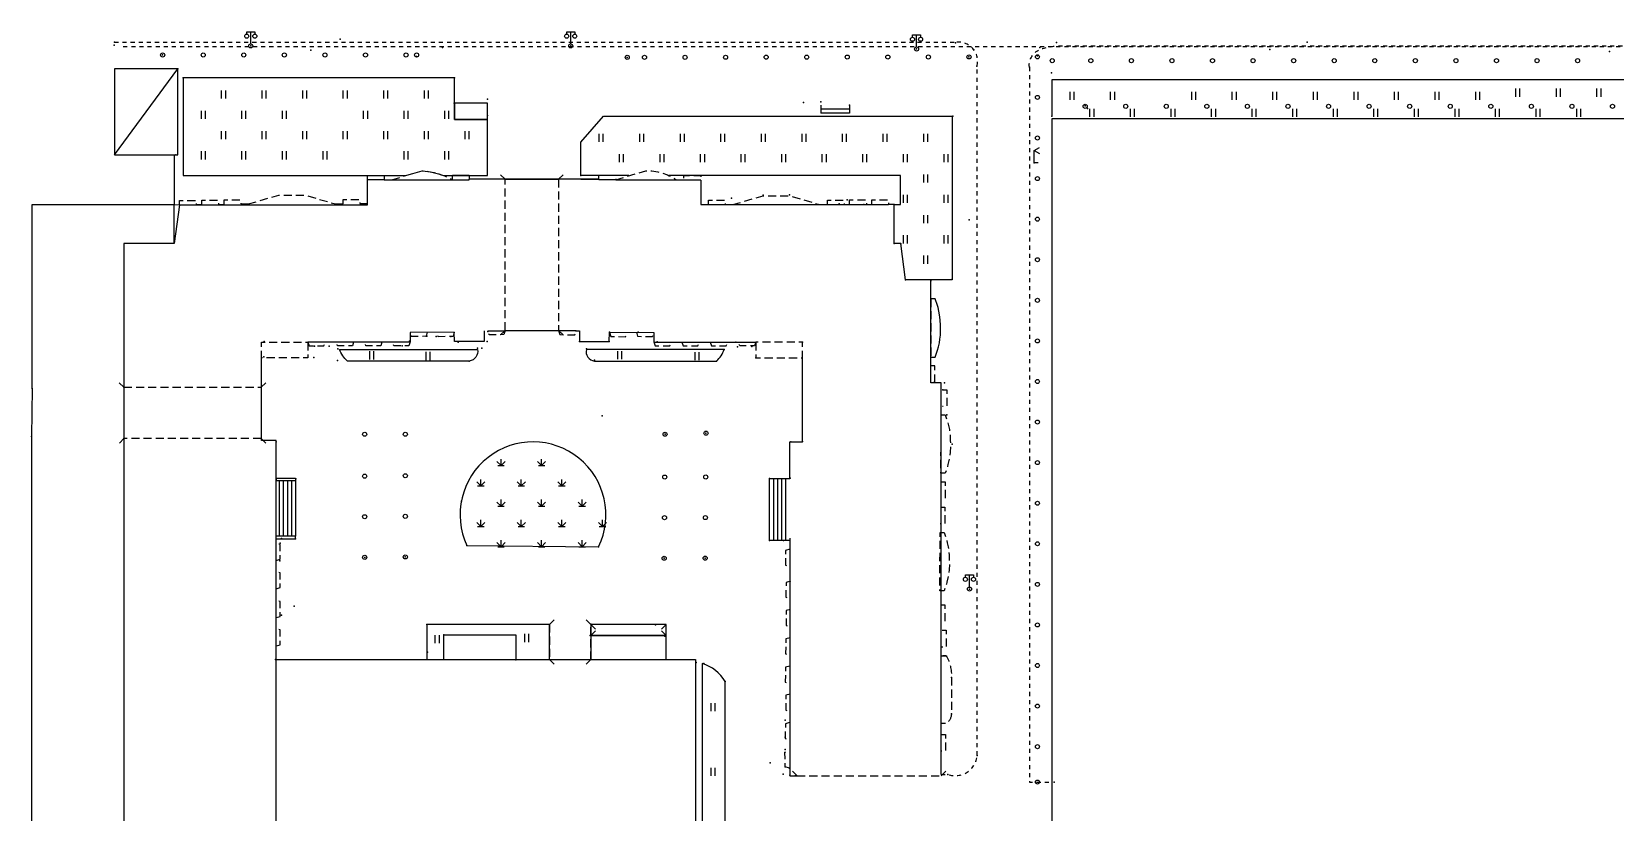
# Model space of a CAD drawing. Extents: x -992 to 2561, y -723 to 1492.
# Drawn here: x 1502.1 to 1697.3, y 922 to 1018.2 of the extents above; entities that cross this region are included whole.
import ezdxf

# ---------------------------------------------------------------- set-up
doc = ezdxf.new("R2010")
doc.units = 0
doc.header["$LTSCALE"] = 0.5
doc.header["$PDSIZE"] = 0.2
doc.linetypes.add('X5', pattern=[3, 2, -1])
doc.linetypes.add('X6', pattern=[2, 1, -1])
doc.layers.get('0').update_dxf_attribs({"linetype": 'CONTINUOUS'})
for name, color, linetype in [('DLDW', 11, 'CONTINUOUS'), ('DLSS', 4, 'CONTINUOUS'), ('JMD', 6, 'CONTINUOUS'), ('ZBTZ', 3, 'CONTINUOUS'), ('ZDH', 1, 'CONTINUOUS')]:
    doc.layers.add(name, color=color, linetype=linetype)
doc.linetypes.add('1161', pattern='A,0,[149,AAA.SHX,S=0.15,R=0,X=0,Y=0],-1.6', length=1.6)
doc.linetypes.add('444', pattern='A,4.5,[145,AAA.SHX,S=1,R=0,X=0,Y=1],4.5,-0.5,[146,AAA.SHX,S=1,R=0,X=0,Y=0],-0.5', length=10)

# ---------------------------------------------------------------- blocks, each defined once
blk = doc.blocks.new('gc052')
for p, q in [((0, 3), (1.3, 3.75)), ((0, 3), (1.3, 2.25)), ((0, 0), (0, 3)), ((1, 0), (0, 0))]:
    blk.add_line(p, q)
blk = doc.blocks.new('gc097')
for p, q in [((-1, 2.9), (-1, 3.5)), ((-1, 3.5), (1, 3.5)), ((0, 0.5), (0, 3.5)), ((1, 3.5), (1, 2.9))]:
    blk.add_line(p, q)
for centre in [(-1, 2.4), (0, 0), (1, 2.4)]:
    blk.add_circle(centre, 0.5)
blk = doc.blocks.new('e')
at = {"layer": 'JMD', "linetype": 'X5', "flags": 128}
blk.add_lwpolyline([(0, 0), (0.52, -0.15), (0.55, -1.98), (0.02, -2.14)], dxfattribs=at)
for points, elevation in [([(-0.03, -5.63), (0.49, -5.48), (0.52, -3.65), (0.01, -3.5)], 0.48), ([(-0.1, -9.13), (0.42, -8.98), (0.45, -7.15), (-0.06, -6.99)], 0.96), ([(-0.04, -12.58), (0.48, -12.43), (0.51, -10.6), (0, -10.45)], -8.37), ([(-0.09, -16.07), (0.43, -15.92), (0.46, -14.09), (-0.05, -13.94)], -7.89), ([(-0.13, -19.56), (0.39, -19.41), (0.41, -17.58), (-0.09, -17.43)], -7.42)]:
    blk.add_lwpolyline(points, dxfattribs=dict(at, elevation=elevation))
blk = doc.blocks.new('gc124')
for p, q in [((-1, 1), (0, 0)), ((-0.8, 0), (0.8, 0)), ((0, 0), (0, 1.6)), ((0, 0), (1, 1))]:
    blk.add_line(p, q)
blk = doc.blocks.new('gc170')
at = {"linetype": 'Continuous'}
blk.add_circle((0, 0), 0.5, dxfattribs=at)
blk = doc.blocks.new('gc121')
for p, q in [((-0.5, -1), (-0.5, 1)), ((0.5, -1), (0.5, 1))]:
    blk.add_line(p, q)
blk = doc.blocks.new('t')
at = {"layer": 'JMD', "linetype": 'X5', "flags": 128}
blk.add_lwpolyline([(0, 0), (0.5, 0), (0.5, -2.06), (-0.05, -2.06)], dxfattribs=at)
for points, elevation in [([(-0.18, -3.12), (0.3, -3.12), (0.59, -3.98), (0.69, -4.4), (0.81, -4.89), (0.86, -5.32), (0.93, -5.85), (0.93, -6.28), (0.94, -7.03), (0.91, -7.71), (0.83, -8.33), (0.64, -9.23), (0.58, -9.47), (0.3, -10.3), (-0.24, -10.3), (-0.18, -3.12)], -0.02), ([(-0.22, -11.36), (0.28, -11.36), (0.28, -13.42), (-0.27, -13.42)], -0.05), ([(-0.26, -14.48), (0.25, -14.48), (0.25, -16.54), (-0.31, -16.54)], -0.07), ([(-0.32, -17.61), (0.16, -17.61), (0.45, -18.46), (0.56, -18.89), (0.67, -19.38), (0.73, -19.81), (0.79, -20.33), (0.8, -20.76), (0.81, -21.52), (0.78, -22.19), (0.7, -22.82), (0.51, -23.72), (0.44, -23.96), (0.16, -24.78), (-0.37, -24.78), (-0.32, -17.61)], -0.1), ([(-0.24, -26.53), (0.27, -26.53), (0.27, -28.59), (-0.29, -28.59)], -8.85)]:
    blk.add_lwpolyline(points, dxfattribs=dict(at, elevation=elevation))

msp = doc.modelspace()

# ---------------------------------------------------------------- linework, layer by layer
at = {"layer": 'DLDW', "linetype": 'Continuous'}
for p, q in [((1599.43, 1009.11, -8.92), (1599.43, 1008.11, -8.92)), ((1599.43, 1009.11, -8.92), (1599.43, 1008.11, -8.92)), ((1602.95, 1008.61, -8.92), (1599.43, 1008.61, -8.92)), ((1602.95, 1008.61, -8.92), (1599.43, 1008.61, -8.92)), ((1602.95, 1008.11, -8.92), (1599.43, 1008.11, -8.92)), ((1602.95, 1008.11, -8.92), (1599.43, 1008.11, -8.92)), ((1602.95, 1009.11, -8.92), (1602.95, 1008.11, -8.92)), ((1602.95, 1009.11, -8.92), (1602.95, 1008.11, -8.92))]:
    msp.add_line(p, q, dxfattribs=at)
at = {"layer": 'DLDW', "linetype": 'Continuous', "elevation": -8.92, "flags": 128}
msp.add_lwpolyline([(1630.22, 828.33), (1746.5, 828.33), (1748.36, 831.28), (1748.36, 1007.42), (1627.89, 1007.42), (1627.89, 831.75), (1630.22, 828.33)], dxfattribs=at)
at = {"layer": 'DLSS', "linetype": 'X6', "flags": 128}
for points, elevation in [([(1512.34, 1016.84), (1616.03, 1016.84)], -8.92), ([(2042.44, 967.04), (2015.87, 967.14), (1799.04, 967.14), (1788.53, 970.11), (1777.17, 975.28), (1771.49, 982.45), (1766.78, 987.25), (1762.69, 993.6), (1760.67, 997.58), (1755.37, 1007.72), (1751.31, 1013.53), (1745.58, 1015), (1741.79, 1016.3), (1512.99, 1016.3)], -0.39), ([(1625.12, 1013.79), (1625.12, 925.69), (1628.01, 925.69)], -8.92)]:
    msp.add_lwpolyline(points, dxfattribs=dict(at, elevation=elevation))
at = {"layer": 'DLSS', "linetype": 'X6', "elevation": -8.92, "flags": 128}
for points in [[(1618.7, 928.98), (1618.7, 1013.9), (1618.65, 1013.9, 0.541598), (1616.03, 1016.84)], [(1625.12, 1013.79), (1625.12, 1013.79, -0.332081), (1626.43, 1015.96, -0.097216), (1628.48, 1016.36)], [(1848.15, 955.71), (1848.15, 963.61), (1848.15, 965.21, 0.34996), (1846.82, 966.88, -0.037285), (1845.54, 967.27), (1798.51, 967.27, -0.163974), (1779.65, 973.63, -0.017542), (1768.51, 982.73, -0.039373), (1764.37, 986.99, -0.12096), (1753.63, 1009.08, 0.268945), (1748.86, 1014.34, -0.01882), (1743.25, 1016.36), (1628.48, 1016.36)], [(1614.25, 926.63), (1615.08, 926.63, 0.490159), (1618.7, 928.98)]]:
    msp.add_lwpolyline(points, format="xyb", dxfattribs=at)
at = {"layer": 'JMD', "linetype": 'Continuous'}
for p, q in [((1512.34, 1002.96, -8.92), (1520.18, 1013.57, -8.92)), ((1512.34, 1002.96, -8.92), (1520.18, 1013.57, -8.92)), ((1560.51, 999.97, -8.92), (1559.94, 1000.53, -8.92)), ((1567.1, 999.97, -8.92), (1567.66, 1000.53, -8.92)), ((1560.51, 981.34, -8.92), (1559.94, 980.78, -8.92)), ((1567.1, 981.34, -8.92), (1567.66, 980.78, -8.92)), ((1513.51, 974.33, -8.92), (1512.94, 974.9, -8.92)), ((1530.43, 974.33, -8.92), (1530.99, 974.9, -8.92)), ((1513.52, 968.02, -8.92), (1512.95, 967.46, -8.92)), ((1530.43, 968.02, -8.92), (1530.99, 967.46, -8.92)), ((1532.27, 963.13, -8.92), (1532.27, 962.83, -8.92)), ((1532.27, 963.13, -8.92), (1534.66, 963.13, -8.92)), ((1532.27, 962.83, -8.92), (1534.66, 962.83, -8.92)), ((1532.66, 962.83, -8.92), (1532.66, 955.98, -8.92)), ((1533.16, 962.83, -8.92), (1533.16, 955.98, -8.92)), ((1533.66, 962.83, -8.92), (1533.66, 955.98, -8.92)), ((1534.16, 962.83, -8.92), (1534.16, 955.98, -8.92)), ((1534.66, 963.13, -8.92), (1534.66, 962.83, -8.92)), ((1534.66, 962.83, -8.92), (1534.66, 955.98, -8.92)), ((1593.11, 955.44, -8.92), (1593.11, 963.08, -8.92)), ((1593.11, 963.08, -8.92), (1595.61, 963.08, -8.92)), ((1593.61, 955.44, -8.92), (1593.61, 963.08, -8.92)), ((1594.11, 955.44, -8.92), (1594.11, 963.08, -8.92)), ((1594.61, 955.44, -8.92), (1594.61, 963.08, -8.92)), ((1595.11, 955.44, -8.92), (1595.11, 963.08, -8.92)), ((1532.27, 955.68, -8.92), (1532.27, 955.98, -8.92)), ((1534.66, 955.98, -8.92), (1532.27, 955.98, -8.92)), ((1532.27, 955.68, -8.92), (1534.66, 955.68, -8.92)), ((1534.66, 955.68, -8.92), (1534.66, 955.98, -8.92)), ((1595.61, 955.44, -8.92), (1593.11, 955.44, -8.92)), ((1565.97, 945.11, -8.92), (1566.53, 945.68, -8.92)), ((1571.06, 945.11, -8.92), (1570.5, 945.68, -8.92)), ((1571.06, 945.11, -8.92), (1571.63, 944.55, -8.92)), ((1580.34, 945.11, -8.92), (1579.77, 944.55, -8.92)), ((1571.06, 943.76, -8.92), (1571.63, 944.33, -8.92)), ((1580.34, 943.76, -8.92), (1579.77, 944.33, -8.92)), ((1565.97, 940.78, -8.92), (1566.53, 940.22, -8.92)), ((1571.06, 940.78, -8.92), (1570.5, 940.22, -8.92)), ((1596.5, 926.47, -8.92), (1595.93, 927.04, -8.92)), ((1614.25, 926.47, -8.92), (1614.81, 927.04, -8.92))]:
    msp.add_line(p, q, dxfattribs=at)
at = {"layer": 'JMD', "linetype": 'X5'}
for p, q in [((1560.51, 981.34, -8.92), (1560.51, 999.97, -8.92)), ((1567.1, 999.97, -8.92), (1567.1, 981.34, -8.92)), ((1513.51, 974.33, -8.92), (1530.43, 974.33, -8.92)), ((1530.43, 968.02, -8.92), (1513.52, 968.02, -8.92)), ((1565.97, 945.11, -8.92), (1565.97, 940.78, -8.92)), ((1571.06, 940.78, -8.92), (1571.06, 945.11, -8.92)), ((1596.5, 926.47, -8.92), (1614.25, 926.47, -8.92))]:
    msp.add_line(p, q, dxfattribs=at)
at = {"layer": 'JMD', "linetype": 'Continuous', "elevation": -8.92, "flags": 128}
for points in [[(1512.34, 1013.57), (1512.34, 1002.96), (1520.18, 1002.96), (1520.18, 1013.57)], [(1512.34, 1013.57), (1512.34, 1002.96), (1520.18, 1002.96), (1520.18, 1013.57)], [(1554.27, 1009.33), (1554.27, 1007.35), (1558.31, 1007.35), (1558.31, 1009.33)], [(1554.27, 1009.33), (1554.27, 1007.35), (1558.31, 1007.35), (1558.31, 1009.33)], [(1571.06, 943.76), (1580.34, 943.76), (1580.34, 945.11), (1571.06, 945.11)]]:
    msp.add_lwpolyline(points, close=True, dxfattribs=at)
at = {"layer": 'JMD', "linetype": '444', "flags": 128}
for points, elevation in [([(1519.69, 1002.96), (1519.69, 996.84)], -0.28), ([(1519.69, 1002.96), (1519.69, 996.84)], -0.28), ([(1502.21, 974.17), (1502.21, 996.84), (1519.69, 996.84)], -0.3), ([(1502.21, 974.17), (1502.21, 996.84), (1519.69, 996.84)], -0.3), ([(1502.21, 974.17), (1502.14, 968.27), (1502.14, 826.5), (1539.04, 826.5)], -0.3), ([(1502.21, 974.17), (1502.14, 968.27), (1502.14, 826.5), (1539.04, 826.5)], -0.3)]:
    msp.add_lwpolyline(points, dxfattribs=dict(at, elevation=elevation))
at = {"layer": 'JMD', "linetype": 'Continuous', "flags": 128}
for points, elevation in [([(1542.59, 996.98), (1543.54, 996.98), (1543.54, 1000.41), (1545.6, 1000.41), (1545.6, 999.91), (1546.55, 999.91)], -8.78), ([(1545.6, 999.91), (1543.54, 999.91)], -8.92), ([(1546.55, 999.91), (1554.02, 999.91), (1556.08, 999.91), (1556.08, 999.97)], -8.78), ([(1554.02, 999.91), (1554.02, 1000.41), (1556.08, 1000.41), (1556.08, 999.97)], -17.25), ([(1558.31, 999.97), (1556.08, 999.97)], -25.68), ([(1572.07, 999.97), (1558.31, 999.97)], -17.28), ([(1560.51, 999.97), (1567.1, 999.97)], -8.92), ([(1569.85, 999.97), (1572.07, 999.97)], -25.68), ([(1574.13, 999.91), (1572.07, 999.91), (1572.07, 999.97)], -17.25), ([(1574.13, 999.91), (1581.6, 999.91), (1582.54, 999.91)], -17.25), ([(1582.54, 999.91), (1584.61, 999.91)], -8.92), ([(1584.61, 999.86), (1584.61, 996.84), (1585.56, 996.84)], -17.18), ([(1520.38, 996.81), (1519.69, 992.07), (1513.51, 992.07), (1513.52, 838.27), (1521.44, 838.27), (1524.33, 835.7), (1525.19, 835.7), (1525.19, 835.12), (1523.2, 835.12), (1523.2, 833.86), (1525.19, 833.86), (1525.19, 831.96)], -0.26), ([(1520.38, 996.81), (1519.69, 992.07), (1513.51, 992.07), (1513.52, 838.27), (1521.44, 838.27), (1524.33, 835.7), (1525.19, 835.7), (1525.19, 835.12), (1523.2, 835.12), (1523.2, 833.86), (1525.19, 833.86), (1525.19, 831.96)], -0.26), ([(1519.69, 992.07), (1519.69, 996.84), (1520.38, 996.81)], -0.27), ([(1520.38, 996.81), (1543.54, 996.81), (1543.54, 996.98)], -8.92), ([(1522.44, 996.87), (1523.12, 996.84)], -0.29), ([(1525.18, 996.9), (1525.87, 996.87)], -0.3), ([(1527.92, 996.92), (1528.87, 996.92)], -0.31), ([(1539.58, 996.92), (1540.54, 996.92)], -8.71), ([(1585.56, 996.84), (1587.62, 996.84), (1588.57, 996.84), (1599.28, 996.84), (1600.23, 996.84), (1607.77, 996.84)], -8.78), ([(1587.62, 996.84), (1588.57, 996.84)], -8.78), ([(1599.28, 996.84), (1600.23, 996.84)], -8.78), ([(1614.25, 926.63), (1614.25, 974.88), (1612.99, 974.88), (1612.99, 987.56), (1609.87, 987.56), (1609.28, 992.07), (1608.46, 992.07), (1608.46, 996.84), (1607.77, 996.84)], -8.92), ([(1557.93, 981.3), (1557.93, 979.96), (1554.27, 979.97), (1554.24, 981.11), (1548.78, 981.1), (1548.78, 979.88), (1536.19, 979.88)], -17.28), ([(1558.37, 981.3), (1560.49, 981.3)], -8.92), ([(1560.51, 981.34), (1567.1, 981.34)], -8.92), ([(1569.23, 981.3), (1567.11, 981.3)], -8.92), ([(1569.23, 981.3), (1569.67, 981.3)], -8.92), ([(1569.67, 981.3), (1569.67, 979.96), (1573.34, 979.97), (1573.37, 981.11), (1578.83, 981.1), (1578.83, 979.88), (1591.41, 979.88)], -17.28), ([(1569.67, 981.3), (1569.67, 979.96), (1573.34, 979.97), (1573.37, 981.11), (1578.83, 981.1), (1578.83, 979.88), (1591.41, 979.88)], -17.28), ([(1532.29, 940.78), (1532.29, 967.78), (1530.8, 967.78), (1530.47, 967.78), (1530.47, 977.96)], 0.13), ([(1595.61, 963.08), (1595.61, 967.61), (1597.14, 967.61), (1597.14, 977.96)], -8.92), ([(1595.61, 955.74), (1595.61, 926.53)], -8.92), ([(1595.61, 955.74), (1595.61, 926.47)], -8.92), ([(1532.29, 894.86), (1532.29, 872.01), (1532.29, 940.78), (1583.97, 940.78), (1583.97, 894.86), (1532.29, 894.86)], 0.31), ([(1595.61, 926.47), (1596.5, 926.47)], -8.92)]:
    msp.add_lwpolyline(points, dxfattribs=dict(at, elevation=elevation))
at = {"layer": 'JMD', "linetype": 'X5', "flags": 128}
for points, elevation in [([(1546.55, 999.91), (1550.29, 1001.01, -0.106243), (1554.02, 999.91)], -25.61), ([(1546.55, 999.91), (1550.29, 1001.01, -0.106243), (1554.02, 999.91)], -25.61), ([(1574.13, 999.91), (1577.86, 1001.01, -0.161442), (1581.6, 999.91), (1582.55, 999.91), (1582.55, 1000.41), (1584.61, 1000.41), (1584.61, 999.86)], -17.25), ([(1574.13, 999.91), (1577.86, 1001.01, -0.161442), (1581.6, 999.91), (1582.55, 999.91), (1582.55, 1000.41), (1584.61, 1000.41), (1584.61, 999.86)], -17.25), ([(1614.31, 941.26), (1614.88, 941.26), (1614.31, 941.26), (1614.88, 941.26, -0.140065), (1615.51, 938.59), (1615.51, 934.11, -0.246628), (1614.88, 932.9), (1614.3, 932.9)], -8.97), ([(1614.31, 941.26), (1614.88, 941.26), (1614.31, 941.26), (1614.88, 941.26, -0.140065), (1615.51, 938.59), (1615.51, 934.11, -0.246628), (1614.88, 932.9), (1614.3, 932.9)], -8.97)]:
    msp.add_lwpolyline(points, format="xyb", dxfattribs=dict(at, elevation=elevation))
for points, elevation in [([(1572.07, 999.97), (1572.07, 1000.47), (1574.13, 1000.47), (1574.13, 999.91)], -17.28), ([(1572.07, 999.97), (1572.07, 1000.47), (1574.13, 1000.47), (1574.13, 999.91)], -17.28), ([(1528.87, 996.92), (1532.61, 998.02), (1535.85, 998.02), (1539.58, 996.92)], -8.71), ([(1528.87, 996.92), (1532.61, 998.02), (1535.85, 998.02), (1539.58, 996.92)], -8.71), ([(1588.57, 996.84), (1592.3, 997.94), (1595.54, 997.94), (1599.28, 996.84)], -0.35), ([(1520.38, 996.81), (1520.38, 997.37), (1522.44, 997.37), (1522.44, 996.87)], -0.26), ([(1520.38, 996.81), (1520.38, 997.37), (1522.44, 997.37), (1522.44, 996.87)], -0.26), ([(1523.12, 996.84), (1523.12, 997.4), (1525.18, 997.4), (1525.18, 996.9)], -0.27), ([(1523.12, 996.84), (1523.12, 997.4), (1525.18, 997.4), (1525.18, 996.9)], -0.27), ([(1525.87, 996.87), (1525.87, 997.42), (1527.92, 997.42), (1527.92, 996.92)], -0.28), ([(1525.87, 996.87), (1525.87, 997.42), (1527.92, 997.42), (1527.92, 996.92)], -0.28), ([(1540.54, 996.92), (1540.54, 997.48), (1542.59, 997.48), (1542.59, 996.98)], -8.76), ([(1540.54, 996.92), (1540.54, 997.48), (1542.59, 997.48), (1542.59, 996.98)], -8.76), ([(1585.56, 996.9), (1585.56, 997.4), (1587.62, 997.4), (1587.62, 996.84)], -8.78), ([(1600.23, 996.84), (1600.23, 997.39), (1602.29, 997.39), (1602.29, 996.89)], -0.38), ([(1602.97, 996.87), (1602.97, 997.42), (1605.03, 997.42), (1605.03, 996.92)], -0.39), ([(1605.71, 996.89), (1605.71, 997.45), (1607.77, 997.45), (1607.77, 996.95)], -0.4), ([(1550.91, 981.14), (1550.76, 980.62), (1548.93, 980.59), (1548.78, 981.1)], -8.69), ([(1554.24, 981.11), (1554.09, 980.59), (1552.26, 980.56), (1552.1, 981.07)], 0.18), ([(1560.51, 981.34), (1560.36, 980.82), (1558.53, 980.79), (1558.37, 981.3)], -0.2), ([(1567.1, 981.34), (1567.25, 980.82), (1569.08, 980.79), (1569.23, 981.3)], -0.2), ([(1567.1, 981.34), (1567.25, 980.82), (1569.08, 980.79), (1569.23, 981.3)], -0.2), ([(1573.37, 981.11), (1573.52, 980.59), (1575.34, 980.56), (1575.5, 981.07)], 0.18), ([(1573.37, 981.11), (1573.52, 980.59), (1575.34, 980.56), (1575.5, 981.07)], 0.18), ([(1576.69, 981.14), (1576.84, 980.62), (1578.67, 980.59), (1578.83, 981.1)], -8.69), ([(1576.69, 981.14), (1576.84, 980.62), (1578.67, 980.59), (1578.83, 981.1)], -8.69), ([(1536.19, 979.88), (1536.19, 977.96), (1530.47, 977.96), (1530.47, 979.88), (1536.19, 979.88)], -0.31), ([(1536.19, 979.88), (1536.34, 979.43), (1538.17, 979.43), (1538.34, 979.86)], -0.31), ([(1541.82, 979.91), (1541.68, 979.43), (1539.85, 979.43), (1539.69, 979.87)], 0.17), ([(1545.32, 979.88), (1545.17, 979.43), (1543.34, 979.43), (1543.19, 979.88)], 0.64), ([(1548.78, 979.92), (1548.63, 979.43), (1546.8, 979.43), (1546.64, 979.88)], -8.69), ([(1578.83, 979.92), (1578.98, 979.43), (1580.81, 979.43), (1580.96, 979.88)], -8.69), ([(1582.28, 979.88), (1582.43, 979.43), (1584.26, 979.43), (1584.42, 979.88)], 0.64), ([(1585.78, 979.91), (1585.93, 979.43), (1587.76, 979.43), (1587.91, 979.87)], 0.17), ([(1591.41, 979.88), (1591.26, 979.43), (1589.43, 979.43), (1589.27, 979.86)], -0.31), ([(1591.41, 979.88), (1591.41, 977.96), (1597.14, 977.96), (1597.14, 979.88), (1591.41, 979.88)], -0.31), ([(1591.41, 979.88), (1591.41, 977.96), (1597.14, 977.96), (1597.14, 979.88), (1591.41, 979.88)], -0.31), ([(1532.3, 952.99), (1532.78, 953.14), (1532.78, 954.97), (1532.29, 955.13)], -0.24), ([(1595.61, 954.39), (1595.08, 954.24), (1595.06, 952.41), (1595.56, 952.25)], 0.19), ([(1595.61, 954.39), (1595.08, 954.24), (1595.06, 952.41), (1595.56, 952.25)], 0.19), ([(1532.29, 949.5), (1532.78, 949.65), (1532.78, 951.48), (1532.29, 951.64)], 0.24), ([(1595.66, 950.45), (1595.13, 950.3), (1595.11, 948.47), (1595.62, 948.32)], 0.19), ([(1595.66, 950.45), (1595.13, 950.3), (1595.11, 948.47), (1595.62, 948.32)], 0.19), ([(1532.3, 945.96), (1532.78, 946.11), (1532.78, 947.94), (1532.29, 948.09)], 0.24), ([(1532.29, 942.47), (1532.78, 942.62), (1532.78, 944.45), (1532.29, 944.6)], 0.72), ([(1614.37, 944.39), (1614.88, 944.39), (1614.88, 942.33), (1614.32, 942.33)], -8.95), ([(1614.37, 944.39), (1614.88, 944.39), (1614.88, 942.33), (1614.32, 942.33)], -8.95), ([(1614.27, 931.56), (1614.77, 931.56), (1614.77, 929.5), (1614.21, 929.5)], -8.92), ([(1614.27, 931.56), (1614.77, 931.56), (1614.77, 929.5), (1614.21, 929.5)], -8.92)]:
    msp.add_lwpolyline(points, dxfattribs=dict(at, elevation=elevation))
at = {"layer": 'JMD', "linetype": 'X5'}
for points, elevation in [([(1612.99, 978.05), (1613.52, 978.05), (1613.81, 978.9), (1613.91, 979.33), (1614.03, 979.82), (1614.08, 980.25), (1614.15, 980.77), (1614.16, 981.2), (1614.16, 981.96), (1614.14, 982.63), (1614.06, 983.26), (1613.87, 984.16), (1613.8, 984.4), (1613.52, 985.22), (1612.99, 985.22), (1612.99, 978.05)], -0.24), ([(1612.99, 974.93), (1613.49, 974.93), (1613.49, 976.98), (1612.99, 976.98)], -0.21)]:
    msp.add_lwpolyline(points, dxfattribs=dict(at, elevation=elevation))
at = {"layer": 'ZBTZ', "linetype": 'Continuous', "flags": 128}
for points, elevation in [([(1552.92, 1000.41), (1558.31, 1000.41), (1558.31, 1007.35), (1554.27, 1007.35), (1554.27, 1009.33), (1554.27, 1012.45), (1520.81, 1012.45), (1520.81, 1000.41), (1548.26, 1000.41)], -8.92), ([(1554.02, 1000.41), (1558.31, 1000.41), (1558.31, 1007.35), (1554.27, 1007.35), (1554.27, 1009.33), (1554.27, 1012.45), (1520.81, 1012.45), (1520.81, 1000.41), (1546.55, 1000.41)], -8.92), ([(1742.15, 1012.2), (1627.89, 1012.2), (1627.89, 1007.74), (1627.89, 1007.74)], -8.92), ([(1575.77, 1000.41), (1569.85, 1000.41), (1569.85, 1004.52), (1572.61, 1007.76), (1615.62, 1007.76), (1615.62, 987.56), (1609.87, 987.56), (1609.28, 992.07), (1608.46, 992.07), (1608.46, 996.84), (1609.22, 996.84), (1609.22, 1000.41), (1580.74, 1000.41)], -0.26), ([(1575.77, 1000.41), (1569.85, 1000.41), (1569.85, 1004.52), (1572.61, 1007.76), (1615.62, 1007.76), (1615.62, 987.56), (1609.87, 987.56), (1609.28, 992.07), (1608.46, 992.07), (1608.46, 996.84), (1609.22, 996.84), (1609.22, 1000.41), (1580.74, 1000.41)], -0.26)]:
    msp.add_lwpolyline(points, dxfattribs=dict(at, elevation=elevation))
at = {"layer": 'ZBTZ', "linetype": 'Continuous', "elevation": -8.92, "flags": 128}
for points in [[(1558.31, 1007.35), (1554.27, 1007.35), (1554.27, 1009.33), (1554.27, 1012.45), (1520.81, 1012.45), (1520.81, 1000.41), (1546.55, 1000.41), (1548.26, 1000.41), (1550.29, 1001.01, -0.073741), (1552.94, 1000.41), (1554.02, 1000.41), (1554.02, 1000.47), (1556.08, 1000.47), (1556.08, 1000.41), (1558.31, 1000.41)], [(1540.09, 979.01), (1557.09, 979.01, -0.453376), (1556.08, 977.57), (1541.07, 977.57, -0.127951)], [(1587.52, 979.01), (1570.52, 979.01, 0.453376), (1571.53, 977.57), (1586.54, 977.57, 0.127951)], [(1587.62, 938.07, 0.188843), (1584.81, 940.3), (1584.81, 895.53, 0.56016), (1587.63, 897.26)], [(1587.62, 938.07, 0.188843), (1584.81, 940.3), (1584.81, 895.53, 0.56016), (1587.63, 897.26)]]:
    msp.add_lwpolyline(points, format="xyb", close=True, dxfattribs=at)
at = {"layer": 'ZBTZ', "linetype": '1161', "elevation": -8.92, "flags": 128}
msp.add_lwpolyline([(1555.79, 954.82), (1572.03, 954.69, 1.582822)], format="xyb", close=True, dxfattribs=at)
msp.add_lwpolyline([(1555.79, 954.82), (1572.03, 954.69, 1.582822)], format="xyb", close=True, dxfattribs=at)
at = {"layer": 'ZBTZ', "linetype": 'Continuous', "elevation": -8.92, "flags": 128}
for points in [[(1565.97, 945.11), (1550.87, 945.11), (1550.87, 940.78), (1550.87, 940.78), (1552.93, 940.78), (1552.93, 943.84), (1561.84, 943.84), (1561.84, 940.78), (1565.97, 940.78)], [(1565.97, 945.11), (1550.87, 945.11), (1550.87, 940.78), (1550.87, 940.78), (1552.47, 940.78), (1552.93, 940.78), (1552.93, 943.84), (1561.84, 943.84), (1561.84, 940.78), (1565.97, 940.78)], [(1565.97, 945.11), (1550.87, 945.11), (1550.87, 940.78), (1550.87, 940.78), (1552.93, 940.78), (1552.93, 943.84), (1561.84, 943.84), (1561.84, 940.78), (1565.97, 940.78)], [(1565.97, 945.11), (1550.87, 945.11), (1550.87, 940.78), (1550.87, 940.78), (1552.61, 940.78), (1552.93, 940.78), (1552.93, 943.84), (1561.84, 943.84), (1561.84, 940.78), (1565.97, 940.78)], [(1580.34, 943.76), (1571.06, 943.76), (1571.06, 940.78), (1580.34, 940.78)]]:
    msp.add_lwpolyline(points, close=True, dxfattribs=at)
at = {"layer": 'ZDH', "linetype": 'Continuous'}
for p in [(1540.16, 1017.22, -0.38), (1512.32, 1016.5, -0.29), (1512.34, 1016.84, -0.24), (1512.34, 1016.84, -0.24), (1512.34, 1016.84, -0.24), (1512.34, 1016.84, -0.24), (1518.29, 1015.28, -0.16), (1518.29, 1015.28, -0.16), (1518.29, 1015.28, -0.16), (1518.29, 1015.28, -0.16), (1529.15, 1016.4, -0.2), (1529.15, 1016.4, -0.2), (1529.15, 1016.4, -0.2), (1529.15, 1016.4, -0.2), (1536.56, 1015.88, -0.17), (1536.56, 1015.88, -0.17), (1536.56, 1015.88, -0.17), (1536.56, 1015.88, -0.17), (1549.59, 1015.08, -0.12), (1549.59, 1015.08, -0.12), (1549.59, 1015.08, -0.12), (1549.59, 1015.08, -0.12), (1552.78, 1016.22, -0.17), (1552.78, 1016.22, -0.17), (1552.78, 1016.22, -0.17), (1552.78, 1016.22, -0.17), (1568.59, 1016.4, -0.23), (1568.59, 1016.4, -0.23), (1568.59, 1016.4, -0.23), (1568.59, 1016.4, -0.23), (1611.22, 1016.02, -0.12), (1611.22, 1016.02, -0.12), (1611.22, 1016.02, -0.12), (1611.22, 1016.02, -0.12), (1616.03, 1016.76, -0.22), (1616.03, 1016.76, -0.22), (1616.03, 1016.76, -0.22), (1616.03, 1016.76, -0.22), (1618.26, 1015.93, -0.28), (1618.26, 1015.93, -0.28), (1618.26, 1015.93, -0.28), (1618.26, 1015.93, -0.28), (1626.12, 1015.16, -0.14), (1626.12, 1015.16, -0.14), (1626.43, 1016.22, -0.24), (1626.43, 1016.22, -0.24), (1628.48, 1016.83, -0.25), (1654.77, 1015.95, -0.17), (1654.77, 1015.95, -0.17), (1659.38, 1016.86, -0.42), (1696.64, 1015.71, -0.11), (1696.64, 1015.71, -0.11), (1520.18, 1013.57, -0.13), (1520.18, 1013.57, -0.13), (1520.18, 1013.57, -0.13), (1520.18, 1013.57, -0.13), (1575.56, 1014.99, -0.1), (1575.56, 1014.99, -0.1), (1575.56, 1014.99, -0.1), (1575.56, 1014.99, -0.1), (1617.68, 1015.04, -0.13), (1617.68, 1015.04, -0.13), (1617.68, 1015.04, -0.13), (1617.68, 1015.04, -0.13), (1618.65, 1013.9, -0.25), (1618.65, 1013.9, -0.25), (1618.65, 1013.9, -0.25), (1618.65, 1013.9, -0.25), (1625.12, 1013.79, -0.27), (1625.12, 1013.79, -0.27), (1520.81, 1012.45, -0.15), (1520.81, 1012.45, -0.15), (1520.81, 1012.45, -0.15), (1520.81, 1012.45, -0.15), (1554.27, 1012.45, -8.92), (1554.27, 1012.45, -8.92), (1554.27, 1012.45, -8.92), (1554.27, 1012.45, -8.92), (1627.84, 1013.1, -0.18), (1627.84, 1013.1, -0.18), (1554.23, 1009.33, -0.17), (1554.23, 1009.33, -0.17), (1554.23, 1009.33, -0.17), (1558.34, 1009.82, -0.21), (1558.34, 1009.82, -0.21), (1558.34, 1009.82, -0.21), (1558.34, 1009.82, -0.21), (1597.3, 1009.42, -0.14), (1597.3, 1009.42, -0.14), (1597.3, 1009.42, -0.14), (1597.3, 1009.42, -0.14), (1599.43, 1009.51, -0.13), (1599.43, 1009.51, -0.13), (1599.43, 1009.51, -0.13), (1599.43, 1009.51, -0.13), (1558.31, 1007.83, -0.21), (1558.31, 1007.83, -0.21), (1558.31, 1007.83, -0.21), (1558.31, 1007.83, -0.21), (1602.95, 1009.11, -0.15), (1602.95, 1009.11, -0.15), (1602.95, 1009.11, -0.15), (1602.95, 1009.11, -0.15), (1615.7, 1007.76, -0.21), (1615.7, 1007.76, -0.21), (1615.7, 1007.76, -0.21), (1615.7, 1007.76, -0.21), (1627.89, 1007.74, -1.2), (1627.89, 1007.74, -1.2), (1627.89, 1007.74, -1.2), (1627.89, 1007.74, -1.2), (1632, 1009.01, -1.3), (1632, 1009.01, -1.3), (1632.27, 1008.68, -1.46), (1632.27, 1008.68, -1.46), (1632.27, 1008.68, -1.46), (1632.27, 1008.68, -1.46), (1519.91, 1002.96, 0.74), (1519.91, 1002.96, 0.74), (1519.91, 1002.96, 0.74), (1519.91, 1002.96, 0.74), (1625.71, 1002, -0.1), (1625.71, 1002, -0.1), (1625.71, 1002, -0.1), (1625.71, 1002, -0.1), (1569.85, 1000.41, -0.26), (1569.85, 1000.41, -0.26), (1569.85, 1000.41, -0.26), (1569.85, 1000.41, -0.26), (1588.41, 997.65, -0.29), (1588.41, 997.65, -0.29), (1588.41, 997.65, -0.29), (1588.41, 997.65, -0.29), (1592.3, 998.02, -0.35), (1592.3, 998.02, -0.35), (1592.3, 998.02, -0.35), (1592.3, 998.02, -0.35), (1595.54, 998.04, -0.32), (1595.54, 998.04, -0.32), (1595.54, 998.04, -0.32), (1595.54, 998.04, -0.32), (1601.69, 996.92, -0.26), (1601.69, 996.92, -0.26), (1601.69, 996.92, -0.26), (1601.69, 996.92, -0.26), (1602.67, 997.42, -0.29), (1602.67, 997.42, -0.29), (1602.67, 997.42, -0.29), (1602.67, 997.42, -0.29), (1604.73, 996.87, -0.26), (1604.73, 996.87, -0.26), (1604.73, 996.87, -0.26), (1604.73, 996.87, -0.26), (1608.46, 996.84, -0.28), (1608.46, 996.84, -0.28), (1608.46, 996.84, -0.28), (1608.46, 996.84, -0.28), (1617.71, 994.95, -0.16), (1617.71, 994.95, -0.16), (1617.71, 994.95, -0.16), (1617.71, 994.95, -0.16), (1608.46, 992.07, -0.27), (1608.46, 992.07, -0.27), (1608.46, 992.07, -0.27), (1608.46, 992.07, -0.27), (1609.28, 992.01, -0.38), (1609.28, 992.01, -0.38), (1609.28, 992.01, -0.38), (1609.28, 992.01, -0.38), (1609.87, 987.56, -0.26), (1609.87, 987.56, -0.26), (1609.87, 987.56, -0.26), (1609.87, 987.56, -0.26), (1612.99, 987.44, -0.21), (1612.99, 987.44, -0.21), (1612.99, 987.44, -0.21), (1612.99, 987.44, -0.21), (1615.62, 987.64, -0.21), (1615.62, 987.64, -0.21), (1615.62, 987.64, -0.21), (1615.62, 987.64, -0.21), (1530.79, 979.99, 0.72), (1530.79, 979.99, 0.72), (1530.79, 979.99, 0.72), (1548.71, 980, 0.6), (1548.71, 980, 0.6), (1548.71, 980, 0.6), (1548.71, 980, 0.6), (1550.76, 980.62, -8.69), (1550.86, 980.64, 0.48), (1550.86, 980.64, 0.48), (1552, 980.61, 0.48), (1552, 980.61, 0.48), (1552, 980.61, 0.48), (1552, 980.61, 0.48), (1553.82, 980.59, -0.21), (1553.82, 980.59, -0.21), (1558.28, 979.99, -0.22), (1558.28, 979.99, -0.22), (1558.28, 979.99, -0.22), (1558.28, 979.99, -0.22), (1558.37, 981.2, -0.22), (1558.37, 981.2, -0.22), (1558.37, 981.2, -0.22), (1558.37, 981.2, -0.22), (1569.23, 981.3, -0.2), (1569.23, 981.3, -0.2), (1569.23, 981.3, -0.2), (1569.23, 981.3, -0.2), (1569.67, 979.96, -0.22), (1569.67, 979.96, -0.22), (1569.67, 979.96, -0.22), (1569.67, 979.96, -0.22), (1573.34, 979.97, 0), (1573.34, 979.97, 0), (1573.34, 979.97, 0), (1573.34, 979.97, 0), (1573.37, 981.11, 0.18), (1573.37, 981.11, 0.18), (1573.37, 981.11, 0.18), (1573.37, 981.11, 0.18), (1576.91, 981.11, 0.55), (1576.91, 981.11, 0.55), (1576.91, 981.11, 0.55), (1576.91, 981.11, 0.55), (1530.77, 978.1, -0.06), (1530.77, 978.1, -0.06), (1530.77, 978.1, -0.06), (1530.77, 978.1, -0.06), (1536.93, 978.01, 0.24), (1536.93, 978.01, 0.24), (1536.93, 978.01, 0.24), (1536.93, 978.01, 0.24), (1537.02, 979.41, 0.69), (1537.02, 979.41, 0.69), (1537.02, 979.41, 0.69), (1537.02, 979.41, 0.69), (1538.8, 979.41, 1.24), (1538.8, 979.41, 1.24), (1538.8, 979.41, 1.24), (1538.8, 979.41, 1.24), (1539.9, 979.09, 0.52), (1539.9, 979.09, 0.52), (1539.9, 979.09, 0.52), (1539.9, 979.09, 0.52), (1547.81, 979.43, 0.75), (1547.81, 979.43, 0.75), (1547.81, 979.43, 0.75), (1547.81, 979.43, 0.75), (1554.7, 979.91, -0.19), (1554.7, 979.91, -0.19), (1554.7, 979.91, -0.19), (1554.7, 979.91, -0.19), (1557.09, 979.16, -0.26), (1557.65, 979.16, -0.26), (1557.65, 979.16, -0.26), (1557.65, 979.16, -0.26), (1570.52, 979.09, -0.29), (1570.52, 979.09, -0.29), (1570.52, 979.09, -0.29), (1570.52, 979.09, -0.29), (1579.23, 979.93, 0.57), (1579.23, 979.93, 0.57), (1579.23, 979.93, 0.57), (1579.23, 979.93, 0.57), (1587.52, 979.01, 0.4), (1587.52, 979.01, 0.4), (1587.52, 979.01, 0.4), (1587.52, 979.01, 0.4), (1588.94, 979.88, 0.49), (1588.94, 979.88, 0.49), (1588.94, 979.88, 0.49), (1588.94, 979.88, 0.49), (1589.16, 979.31, 0.48), (1589.16, 979.31, 0.48), (1589.16, 979.31, 0.48), (1589.16, 979.31, 0.48), (1590.93, 979.36, -0.05), (1590.93, 979.36, -0.05), (1590.93, 979.36, -0.05), (1590.93, 979.36, -0.05), (1591.41, 977.98, -0.07), (1591.41, 977.98, -0.07), (1591.41, 977.98, -0.07), (1591.41, 977.98, -0.07), (1597.14, 979.88, -0.31), (1597.14, 979.88, -0.31), (1597.16, 979.88, 0.73), (1597.16, 979.88, 0.73), (1539.84, 977.63, 0.43), (1539.84, 977.63, 0.43), (1539.84, 977.63, 0.43), (1539.84, 977.63, 0.43), (1556.08, 977.57, -8.92), (1571.53, 977.66, -0.29), (1571.53, 977.66, -0.29), (1571.53, 977.66, -0.29), (1571.53, 977.66, -0.29), (1586.54, 977.57, -0.24), (1586.54, 977.57, -0.24), (1586.54, 977.57, -0.24), (1586.54, 977.57, -0.24), (1597.13, 977.96, -0.07), (1597.13, 977.96, -0.07), (1597.13, 977.96, -0.07), (1597.13, 977.96, -0.07), (1502.21, 974.17, -0.3), (1502.21, 974.17, -0.3), (1502.21, 974.17, -0.3), (1502.21, 974.17, -0.3), (1513.51, 974.33, -0.25), (1513.51, 974.33, -0.25), (1513.51, 974.33, -0.25), (1513.51, 974.33, -0.25), (1613.33, 974.93, -0.07), (1613.33, 974.93, -0.07), (1613.33, 974.93, -0.07), (1613.33, 974.93, -0.07), (1614.65, 974.88, -0.07), (1614.65, 974.88, -0.07), (1614.65, 974.88, -0.07), (1614.65, 974.88, -0.07), (1614.45, 974.04, -0.06), (1614.45, 974.04, -0.06), (1614.45, 974.04, -0.06), (1614.45, 974.04, -0.06), (1572.48, 970.8, -1.58), (1572.48, 970.8, 1.08), (1572.48, 970.8, 1.08), (1572.48, 970.8, -1.58), (1572.48, 970.8, 1.08), (1572.48, 970.8, 1.08), (1614.94, 970.92, -0.1), (1614.94, 970.92, -0.1), (1614.94, 970.92, -0.1), (1502.14, 968.27, -0.3), (1502.14, 968.27, -0.3), (1502.14, 968.27, -0.3), (1502.14, 968.27, -0.3), (1580.22, 968.55, -0.36), (1580.22, 968.55, -0.36), (1585.26, 968.68, -0.36), (1585.26, 968.68, -0.36), (1513.52, 968.02, -0.23), (1513.52, 968.02, -0.23), (1513.52, 968.02, -0.23), (1513.52, 968.02, -0.23), (1530.8, 967.78, -0.23), (1530.8, 967.78, -0.23), (1530.8, 967.78, -0.23), (1530.8, 967.78, -0.23), (1532.29, 967.6, -0.2), (1532.29, 967.6, -0.2), (1532.29, 967.6, -0.2), (1532.29, 967.6, -0.2), (1595.71, 967.61, -0.16), (1595.71, 967.61, -0.16), (1595.71, 967.61, -0.16), (1595.71, 967.61, -0.16), (1597.14, 967.65, -0.17), (1597.14, 967.65, -0.17), (1597.14, 967.65, -0.17), (1597.14, 967.65, -0.17), (1615.59, 967.33, -0.1), (1615.59, 967.33, -0.1), (1615.59, 967.33, -0.1), (1615.59, 967.33, -0.1), (1532.27, 963.13, -0.24), (1532.27, 963.13, -0.24), (1532.27, 963.13, -0.24), (1532.27, 963.13, -0.24), (1534.7, 963.04, -0.2), (1534.7, 963.04, -0.2), (1534.7, 963.04, -0.2), (1534.7, 963.04, -0.2), (1593.11, 963.08, -0.31), (1593.11, 963.08, -0.31), (1595.65, 963.15, -0.17), (1595.65, 963.15, -0.17), (1595.65, 963.15, -0.17), (1595.65, 963.15, -0.17), (1555.11, 960.3, -0.09), (1555.11, 960.3, -0.09), (1555.11, 960.3, -0.09), (1555.11, 960.3, -0.09), (1532.76, 955.13, -0.24), (1532.76, 955.13, -0.24), (1532.76, 955.13, -0.24), (1532.76, 955.13, -0.24), (1532.95, 955.7, -0.26), (1532.95, 955.7, -0.26), (1532.95, 955.7, -0.26), (1532.95, 955.7, -0.26), (1534.66, 955.68, -0.21), (1534.66, 955.68, -0.21), (1534.66, 955.68, -0.21), (1534.66, 955.68, -0.21), (1555.79, 954.82, -0.09), (1555.79, 954.82, -0.09), (1555.79, 954.82, -0.09), (1555.79, 954.82, -0.09), (1572.03, 954.69, -0.1), (1572.03, 954.69, -0.1), (1572.03, 954.69, -0.1), (1572.03, 954.69, -0.1), (1593.08, 955.47, -0.33), (1593.08, 955.47, -0.33), (1594.81, 955.44, -0.4), (1594.81, 955.44, -0.4), (1532.75, 952.93, -0.19), (1532.75, 952.93, -0.19), (1532.75, 952.93, -0.19), (1532.75, 952.93, -0.19), (1543.19, 953.38, -0.29), (1543.19, 953.38, -0.29), (1543.19, 953.38, -0.29), (1543.19, 953.38, -0.29), (1548.2, 953.43, -0.27), (1548.2, 953.43, -0.27), (1548.2, 953.43, -0.27), (1548.2, 953.43, -0.27), (1580.11, 953.27, -0.42), (1580.11, 953.27, -0.42), (1585.16, 953.28, -0.35), (1585.16, 953.28, -0.35), (1617.74, 949.47, -0.03), (1617.74, 949.47, -0.03), (1617.74, 949.47, -0.03), (1617.74, 949.47, -0.03), (1534.51, 947.35, -0.26), (1534.51, 947.35, -0.26), (1534.51, 947.35, -0.26), (1534.51, 947.35, -0.26), (1532.95, 946.24, -0.24), (1532.95, 946.24, -0.24), (1532.95, 946.24, -0.24), (1532.95, 946.24, -0.24), (1550.87, 945.11, -0.25), (1550.87, 945.11, -0.25), (1550.87, 945.11, -0.25), (1550.87, 945.11, -0.25), (1565.97, 944.99, -0.2), (1565.97, 944.99, -0.2), (1565.97, 944.99, -0.2), (1565.97, 944.99, -0.2), (1571.07, 945.13, -0.21), (1571.07, 945.13, -0.21), (1571.07, 945.13, -0.21), (1571.07, 945.13, -0.21), (1579.04, 945.05, 1.46), (1579.04, 945.05, 1.46), (1552.93, 943.84, -0.18), (1552.93, 943.84, -0.18), (1552.93, 943.84, -0.18), (1552.93, 943.84, -0.18), (1570.98, 943.76, -0.22), (1570.98, 943.76, -0.22), (1570.98, 943.76, -0.22), (1571.06, 943.76, -8.92), (1580.18, 943.65, 0.83), (1580.18, 943.65, 0.83), (1550.94, 941.69, -0.23), (1550.94, 941.69, -0.23), (1550.94, 941.69, -0.23), (1550.94, 941.69, -0.23), (1532.2, 940.78, 0.13), (1532.2, 940.78, 0.13), (1532.2, 940.78, 0.13), (1532.2, 940.78, 0.13), (1561.84, 940.78, -8.92), (1561.84, 940.78, -8.92), (1561.84, 940.74, -0.15), (1561.84, 940.74, -0.15), (1580.34, 940.78, -8.92), (1580.34, 940.78, -8.92), (1584.06, 940.41, -0.35), (1584.06, 940.41, -0.35), (1584.98, 940.3, -0.35), (1584.98, 940.3, -0.35), (1587.62, 938.07, -0.35), (1587.62, 938.07, -0.35), (1615.51, 938.59, -0.1), (1615.51, 938.59, -0.1), (1615.51, 938.59, -0.1), (1615.51, 938.59, -0.1), (1595.04, 933.33, -0.3), (1595.04, 933.33, -0.3), (1615.51, 934.11, -0.1), (1615.51, 934.11, -0.1), (1615.51, 934.11, -0.1), (1615.51, 934.11, -0.1), (1595.04, 931.21, -0.31), (1595.04, 931.21, -0.31), (1595.04, 929.7, -0.31), (1595.04, 929.7, -0.31), (1593.18, 928.08, -1.59), (1593.18, 928.08, -1.59), (1595.04, 927.58, -0.31), (1595.04, 927.58, -0.31), (1595.54, 927.4, -0.31), (1595.54, 927.4, -0.31), (1618.09, 927.47, -0.17), (1618.09, 927.47, -0.17), (1618.09, 927.47, -0.17), (1618.09, 927.47, -0.17), (1618.7, 928.98, -0.15), (1618.7, 928.98, -0.15), (1618.7, 928.98, -0.15), (1618.7, 928.98, -0.15), (1594.77, 926.65, -0.31), (1594.77, 926.65, -0.31), (1595.61, 926.53, -0.29), (1595.61, 926.53, -0.29), (1596.27, 926.47, -0.19), (1596.27, 926.47, -0.19), (1615.08, 926.63, -0.2), (1615.08, 926.63, -0.2), (1615.08, 926.63, -0.2), (1615.08, 926.63, -0.2), (1628.19, 925.69, -0.09), (1628.19, 925.69, -0.09)]:
    msp.add_point(p, dxfattribs=at)

# ---------------------------------------------------------------- block references
at = {"linetype": 'Continuous'}
msp.add_blockref('t', (1614.45, 974.04, -0.06), dxfattribs=at)
at = {"linetype": 'Continuous', "rotation": 180}
msp.add_blockref('e', (1595.54, 927.4, -0.31), dxfattribs=at)
msp.add_blockref('e', (1595.54, 927.4, -0.31), dxfattribs=at)
at = {"layer": 'DLDW', "linetype": 'Continuous', "xscale": 0.5, "yscale": 0.5}
for p in [(1529.15, 1016.4, -0.2), (1529.15, 1016.4, -0.2), (1568.59, 1016.4, -0.23), (1568.59, 1016.4, -0.23), (1611.22, 1016.02, -0.12), (1611.22, 1016.02, -0.12), (1617.74, 949.47, -0.03), (1617.74, 949.47, -0.03)]:
    msp.add_blockref('gc097', p, dxfattribs=at)
at = {"layer": 'DLSS', "linetype": 'Continuous', "xscale": 0.5, "yscale": 0.5}
msp.add_blockref('gc052', (1625.71, 1002, -0.1), dxfattribs=at)
msp.add_blockref('gc052', (1625.71, 1002, -0.1), dxfattribs=at)
at = {"layer": 'ZBTZ', "linetype": 'Continuous', "xscale": 0.5, "yscale": 0.5}
for name, p in [('gc170', (1518.29, 1015.28, -8.92)), ('gc170', (1523.29, 1015.28, -8.92)), ('gc170', (1528.29, 1015.28, -8.92)), ('gc170', (1533.29, 1015.28, -8.92)), ('gc170', (1538.29, 1015.28, -8.92)), ('gc170', (1543.29, 1015.28, -8.92)), ('gc170', (1548.29, 1015.28, -8.92)), ('gc170', (1549.59, 1015.28, -8.92)), ('gc121', (1525.81, 1010.41, -8.92)), ('gc121', (1525.81, 1010.41, -8.92)), ('gc121', (1530.81, 1010.41, -8.92)), ('gc121', (1530.81, 1010.41, -8.92)), ('gc121', (1535.81, 1010.41, -8.92)), ('gc121', (1535.81, 1010.41, -8.92)), ('gc121', (1540.81, 1010.41, -8.92)), ('gc121', (1540.81, 1010.41, -8.92)), ('gc121', (1545.81, 1010.41, -8.92)), ('gc121', (1545.81, 1010.41, -8.92)), ('gc121', (1550.81, 1010.41, -8.92)), ('gc121', (1550.81, 1010.41, -8.92)), ('gc121', (1630.39, 1010.24, -8.92)), ('gc121', (1635.39, 1010.24, -8.92)), ('gc121', (1645.39, 1010.24, -8.92)), ('gc121', (1650.39, 1010.24, -8.92)), ('gc121', (1655.39, 1010.24, -8.92)), ('gc121', (1660.39, 1010.24, -8.92)), ('gc121', (1665.39, 1010.24, -8.92)), ('gc121', (1670.39, 1010.24, -8.92)), ('gc121', (1675.39, 1010.24, -8.92)), ('gc121', (1680.39, 1010.24, -8.92)), ('gc121', (1685.34, 1010.64, -8.92)), ('gc121', (1690.34, 1010.64, -8.92)), ('gc121', (1695.34, 1010.64, -8.92)), ('gc121', (1523.31, 1007.91, -8.92)), ('gc121', (1523.31, 1007.91, -8.92)), ('gc121', (1528.31, 1007.91, -8.92)), ('gc121', (1528.31, 1007.91, -8.92)), ('gc121', (1533.31, 1007.91, -8.92)), ('gc121', (1533.31, 1007.91, -8.92)), ('gc121', (1543.31, 1007.91, -8.92)), ('gc121', (1543.31, 1007.91, -8.92)), ('gc121', (1548.31, 1007.91, -8.92)), ('gc121', (1548.31, 1007.91, -8.92)), ('gc121', (1553.31, 1007.91, -8.92)), ('gc121', (1553.31, 1007.91, -8.92)), ('gc170', (1632, 1008.95, -8.92)), ('gc121', (1632.84, 1008.14, -8.92)), ('gc170', (1637, 1008.95, -8.92)), ('gc121', (1637.84, 1008.14, -8.92)), ('gc170', (1642, 1008.95, -8.92)), ('gc121', (1642.84, 1008.14, -8.92)), ('gc170', (1647, 1008.95, -8.92)), ('gc121', (1647.84, 1008.14, -8.92)), ('gc170', (1652, 1008.95, -8.92)), ('gc121', (1652.84, 1008.14, -8.92)), ('gc170', (1657, 1008.95, -8.92)), ('gc121', (1657.84, 1008.14, -8.92)), ('gc170', (1662, 1008.95, -8.92)), ('gc121', (1662.84, 1008.14, -8.92)), ('gc170', (1667, 1008.95, -8.92)), ('gc121', (1667.84, 1008.14, -8.92)), ('gc170', (1672, 1008.95, -8.92)), ('gc121', (1672.84, 1008.14, -8.92)), ('gc170', (1677, 1008.95, -8.92)), ('gc121', (1677.84, 1008.14, -8.92)), ('gc170', (1682, 1008.95, -8.92)), ('gc121', (1682.84, 1008.14, -8.92)), ('gc170', (1687, 1008.95, -8.92)), ('gc121', (1687.84, 1008.14, -8.92)), ('gc170', (1692, 1008.95, -8.92)), ('gc121', (1692.84, 1008.14, -8.92)), ('gc170', (1697, 1008.95, -8.92)), ('gc121', (1525.81, 1005.41, -8.92)), ('gc121', (1525.81, 1005.41, -8.92)), ('gc121', (1530.81, 1005.41, -8.92)), ('gc121', (1535.81, 1005.41, -8.92)), ('gc121', (1535.81, 1005.41, -8.92)), ('gc121', (1540.81, 1005.41, -8.92)), ('gc121', (1540.81, 1005.41, -8.92)), ('gc121', (1545.81, 1005.41, -8.92)), ('gc121', (1545.81, 1005.41, -8.92)), ('gc121', (1550.81, 1005.41, -8.92)), ('gc121', (1550.81, 1005.41, -8.92)), ('gc121', (1555.81, 1005.41, -8.92)), ('gc121', (1555.81, 1005.41, -8.92)), ('gc121', (1572.35, 1005.06, -8.92)), ('gc121', (1572.35, 1005.06, -8.92)), ('gc121', (1577.35, 1005.06, -8.92)), ('gc121', (1577.35, 1005.06, -8.92)), ('gc121', (1582.35, 1005.06, -8.92)), ('gc121', (1582.35, 1005.06, -8.92)), ('gc121', (1587.35, 1005.06, -8.92)), ('gc121', (1592.35, 1005.06, -8.92)), ('gc121', (1592.35, 1005.06, -8.92)), ('gc121', (1597.35, 1005.06, -8.92)), ('gc121', (1597.35, 1005.06, -8.92)), ('gc121', (1602.35, 1005.06, -8.92)), ('gc121', (1602.35, 1005.06, -8.92)), ('gc121', (1607.35, 1005.06, -8.92)), ('gc121', (1607.35, 1005.06, -8.92)), ('gc121', (1612.35, 1005.06, -8.92)), ('gc121', (1612.35, 1005.06, -8.92)), ('gc121', (1523.31, 1002.91, -8.92)), ('gc121', (1523.31, 1002.91, -8.92)), ('gc121', (1528.31, 1002.91, -8.92)), ('gc121', (1528.31, 1002.91, -8.92)), ('gc121', (1533.31, 1002.91, -8.92)), ('gc121', (1533.31, 1002.91, -8.92)), ('gc121', (1538.31, 1002.91, -8.92)), ('gc121', (1538.31, 1002.91, -8.92)), ('gc121', (1548.31, 1002.91, -8.92)), ('gc121', (1548.31, 1002.91, -8.92)), ('gc121', (1553.31, 1002.91, -8.92)), ('gc121', (1553.31, 1002.91, -8.92)), ('gc121', (1574.85, 1002.56, -8.92)), ('gc121', (1574.85, 1002.56, -8.92)), ('gc121', (1579.85, 1002.56, -8.92)), ('gc121', (1579.85, 1002.56, -8.92)), ('gc121', (1584.85, 1002.56, -8.92)), ('gc121', (1584.85, 1002.56, -8.92)), ('gc121', (1589.85, 1002.56, -8.92)), ('gc121', (1589.85, 1002.56, -8.92)), ('gc121', (1594.85, 1002.56, -8.92)), ('gc121', (1594.85, 1002.56, -8.92)), ('gc121', (1599.85, 1002.56, -8.92)), ('gc121', (1599.85, 1002.56, -8.92)), ('gc121', (1604.85, 1002.56, -8.92)), ('gc121', (1604.85, 1002.56, -8.92)), ('gc121', (1609.85, 1002.56, -8.92)), ('gc121', (1609.85, 1002.56, -8.92)), ('gc121', (1614.85, 1002.56, -8.92)), ('gc121', (1614.85, 1002.56, -8.92)), ('gc121', (1612.35, 1000.06, -8.92)), ('gc121', (1612.35, 1000.06, -8.92)), ('gc121', (1609.85, 997.56, -8.92)), ('gc121', (1609.85, 997.56, -8.92)), ('gc121', (1614.85, 997.56, -8.92)), ('gc121', (1614.85, 997.56, -8.92)), ('gc121', (1612.35, 995.06, -8.92)), ('gc121', (1612.35, 995.06, -8.92)), ('gc121', (1609.85, 992.56, -8.92)), ('gc121', (1609.85, 992.56, -8.92)), ('gc121', (1614.85, 992.56, -8.92)), ('gc121', (1614.85, 992.56, -8.92)), ('gc121', (1612.35, 990.06, -8.92)), ('gc121', (1612.35, 990.06, -8.92)), ('gc121', (1544.09, 978.27, -8.92)), ('gc121', (1551.01, 978.19, -8.92)), ('gc121', (1574.63, 978.29, -8.92)), ('gc121', (1584.18, 978.16, -8.92)), ('gc124', (1560, 964.69, -8.92)), ('gc124', (1560, 964.69, -8.92)), ('gc124', (1565, 964.69, -8.92)), ('gc124', (1565, 964.69, -8.92)), ('gc124', (1557.5, 962.19, -8.92)), ('gc124', (1557.5, 962.19, -8.92)), ('gc124', (1562.5, 962.19, -8.92)), ('gc124', (1562.5, 962.19, -8.92)), ('gc124', (1567.5, 962.19, -8.92)), ('gc124', (1567.5, 962.19, -8.92)), ('gc124', (1560, 959.69, -8.92)), ('gc124', (1560, 959.69, -8.92)), ('gc124', (1565, 959.69, -8.92)), ('gc124', (1565, 959.69, -8.92)), ('gc124', (1570, 959.69, -8.92)), ('gc124', (1570, 959.69, -8.92)), ('gc124', (1557.5, 957.19, -8.92)), ('gc124', (1557.5, 957.19, -8.92)), ('gc124', (1562.5, 957.19, -8.92)), ('gc124', (1562.5, 957.19, -8.92)), ('gc124', (1567.5, 957.19, -8.92)), ('gc124', (1567.5, 957.19, -8.92)), ('gc124', (1572.5, 957.19, -8.92)), ('gc124', (1572.5, 957.19, -8.92)), ('gc124', (1560, 954.69, -8.92)), ('gc124', (1560, 954.69, -8.92)), ('gc124', (1565, 954.69, -8.92)), ('gc124', (1565, 954.69, -8.92)), ('gc124', (1570, 954.69, -8.92)), ('gc124', (1570, 954.69, -8.92)), ('gc121', (1552.15, 943.31, -8.92)), ('gc121', (1563.19, 943.44, -8.92)), ('gc121', (1586.16, 934.92, -8.92)), ('gc121', (1586.16, 926.95, -8.92))]:
    msp.add_blockref(name, p, dxfattribs=at)
at = {"layer": 'ZBTZ', "linetype": 'Continuous'}
for p, xscale, yscale, rotation in [((1575.56, 1014.99, -8.92), 0.4999999999992936, 0.4999999999992936, 180.0693768447961), ((1577.68, 1014.99, -8.92), 0.4999999999992936, 0.4999999999992936, 180.0693768447961), ((1582.68, 1014.99, -8.92), 0.4999999999992936, 0.4999999999992936, 180.0693768447961), ((1587.68, 1015, -8.92), 0.4999999999992936, 0.4999999999992936, 180.0693768447961), ((1592.68, 1015.01, -8.92), 0.4999999999992936, 0.4999999999992936, 180.0693768447961), ((1597.68, 1015.01, -8.92), 0.4999999999992936, 0.4999999999992936, 180.0693768447961), ((1602.68, 1015.02, -8.92), 0.4999999999992936, 0.4999999999992936, 180.0693768447961), ((1607.68, 1015.02, -8.92), 0.4999999999992936, 0.4999999999992936, 180.0693768447961), ((1612.68, 1015.03, -8.92), 0.4999999999992936, 0.4999999999992936, 180.0693768447961), ((1617.68, 1015.04, -8.92), 0.4999999999992936, 0.4999999999992936, 180.0693768447961), ((1626.12, 1015.05, -8.92), 0.5000000000001623, 0.5000000000001623, 90.07816435600824), ((1626.12, 1015.05, -8.92), 0.5, 0.5, 270), ((1627.94, 1014.58, 0.17), 0.5000000000001436, 0.5000000000001436, 179.767846572221), ((1627.94, 1014.58, 0.17), 0.5000000000001436, 0.5000000000001436, 179.767846572221), ((1627.94, 1014.58, -8.92), 0.5, 0.5, 180), ((1632.7, 1014.58, -8.92), 0.5, 0.5, 180), ((1637.7, 1014.58, -8.92), 0.5, 0.5, 180), ((1642.7, 1014.58, -8.92), 0.5, 0.5, 180), ((1647.7, 1014.58, -8.92), 0.5, 0.5, 180), ((1652.7, 1014.58, -8.92), 0.5, 0.5, 180), ((1657.7, 1014.58, -8.92), 0.5, 0.5, 180), ((1662.7, 1014.58, -8.92), 0.5, 0.5, 180), ((1667.7, 1014.58, -8.92), 0.5, 0.5, 180), ((1672.7, 1014.58, -8.92), 0.5, 0.5, 180), ((1677.7, 1014.58, -8.92), 0.5, 0.5, 180), ((1682.7, 1014.58, -8.92), 0.5, 0.5, 180), ((1687.7, 1014.58, -8.92), 0.5, 0.5, 180), ((1692.7, 1014.58, -8.92), 0.5, 0.5, 180), ((1626.12, 1010.05, -8.92), 0.5, 0.5, 270), ((1626.12, 1005.05, -8.92), 0.5, 0.5, 270), ((1626.12, 1000.05, -8.92), 0.5, 0.5, 270), ((1626.12, 995.05, -8.92), 0.5, 0.5, 270), ((1626.12, 990.05, -8.92), 0.5, 0.5, 270), ((1626.12, 985.05, -8.92), 0.5, 0.5, 270), ((1626.12, 980.05, -8.92), 0.5, 0.5, 270), ((1626.12, 975.05, -8.92), 0.5, 0.5, 270), ((1626.12, 970.05, -8.92), 0.5, 0.5, 270), ((1543.19, 968.55, -8.92), 0.5, 0.5, 90), ((1543.19, 968.55, -8.92), 0.5, 0.5, 90), ((1548.2, 968.55, -8.92), 0.5, 0.5, 90), ((1548.2, 968.55, -8.92), 0.5, 0.5, 90), ((1580.22, 968.55, -8.92), 0.4999999999996625, 0.4999999999996625, 89.60625943147113), ((1585.26, 968.68, -8.92), 0.5000000000002315, 0.5000000000002315, 89.63157937165366), ((1626.12, 965.05, -8.92), 0.5, 0.5, 270), ((1543.19, 963.38, -8.92), 0.5, 0.5, 90), ((1543.19, 963.38, -8.92), 0.5, 0.5, 90), ((1548.2, 963.43, -8.92), 0.5, 0.5, 90), ((1548.2, 963.43, -8.92), 0.5, 0.5, 90), ((1580.18, 963.27, -8.92), 0.4999999999996625, 0.4999999999996625, 89.60625943147113), ((1585.23, 963.28, -8.92), 0.5000000000002315, 0.5000000000002315, 89.63157937165366), ((1543.19, 958.38, -8.92), 0.5, 0.5, 90), ((1543.19, 958.38, -8.92), 0.5, 0.5, 90), ((1548.2, 958.43, -8.92), 0.5, 0.5, 90), ((1548.2, 958.43, -8.92), 0.5, 0.5, 90), ((1580.15, 958.27, -8.92), 0.4999999999996625, 0.4999999999996625, 89.60625943147113), ((1585.19, 958.28, -8.92), 0.5000000000002315, 0.5000000000002315, 89.63157937165366), ((1626.12, 960.05, -8.92), 0.5, 0.5, 270), ((1626.12, 955.05, -8.92), 0.5, 0.5, 270), ((1543.19, 953.38, -8.92), 0.5, 0.5, 90), ((1543.19, 953.38, -8.92), 0.5, 0.5, 90), ((1548.2, 953.43, -8.92), 0.5, 0.5, 90), ((1548.2, 953.43, -8.92), 0.5, 0.5, 90), ((1580.11, 953.27, -8.92), 0.4999999999996625, 0.4999999999996625, 89.60625943147113), ((1585.16, 953.28, -8.92), 0.5000000000002315, 0.5000000000002315, 89.63157937165366), ((1626.12, 950.05, -8.92), 0.5, 0.5, 270), ((1626.12, 945.05, -8.92), 0.5, 0.5, 270), ((1626.12, 940.05, -8.92), 0.5, 0.5, 270), ((1626.12, 935.05, -8.92), 0.5, 0.5, 270), ((1626.12, 930.05, -8.92), 0.5, 0.5, 270), ((1626.12, 925.69, -8.92), 0.5, 0.5, 270)]:
    msp.add_blockref('gc170', p, dxfattribs=dict(at, xscale=xscale, yscale=yscale, rotation=rotation))

doc.saveas('drawing.dxf')
